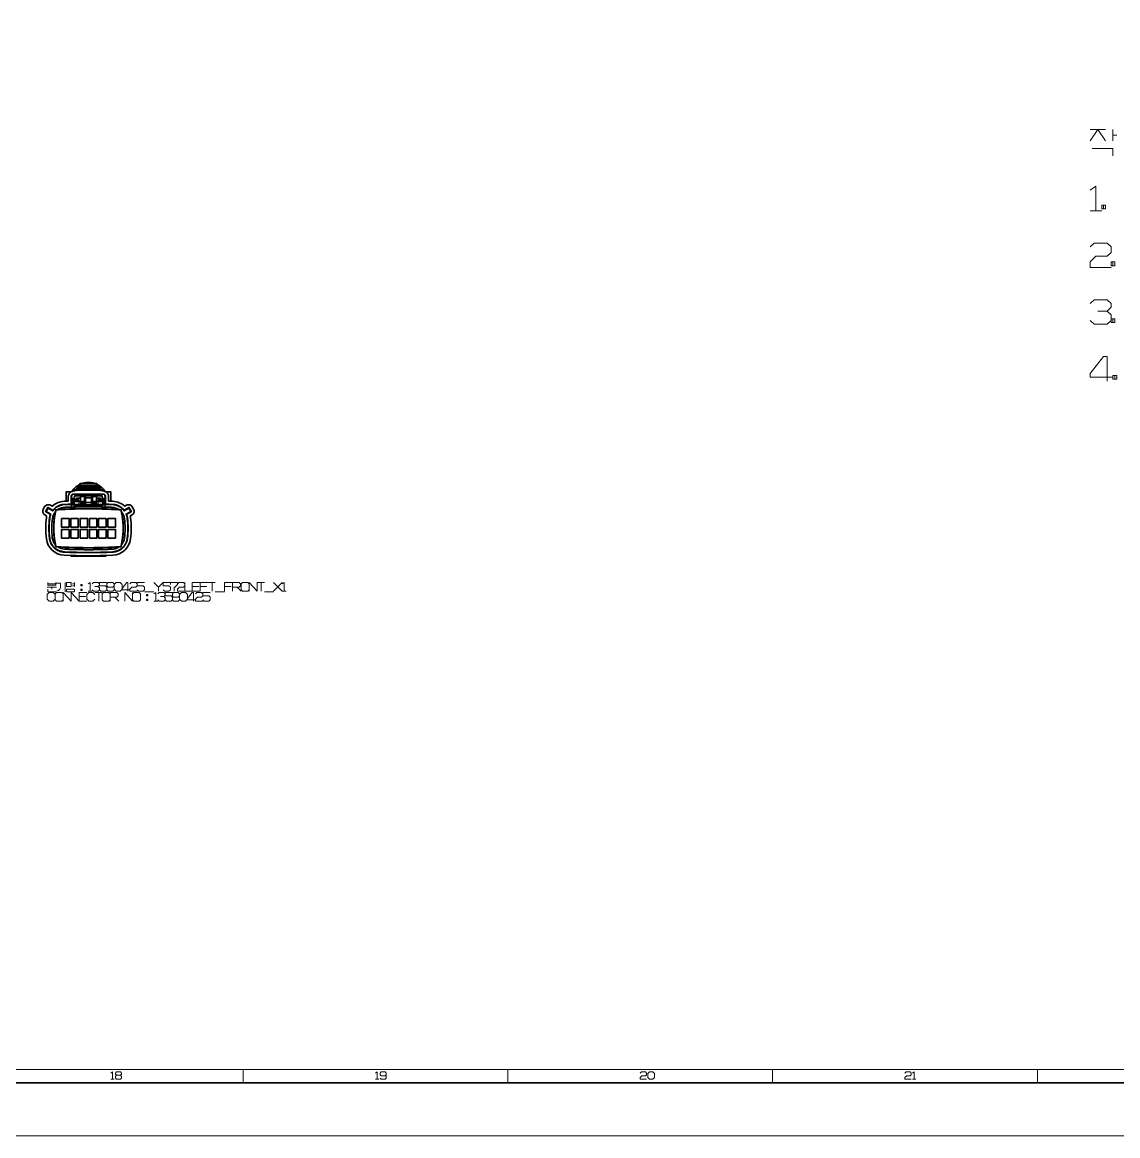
# Model space of a CAD drawing. Header units: millimetres. Extents: x 0 to 174, y 0 to 33.
# Drawn here: x 68.37 to 84.66, y 0 to 16.56 of the extents above; entities that cross this region are included whole.
import ezdxf

# ---------------------------------------------------------------- set-up
doc = ezdxf.new("R2010")
doc.units = ezdxf.units.MM
doc.layers.add('PDF2_형상', color=7, linetype='Continuous', true_color=0x405f80)

msp = doc.modelspace()

# ---------------------------------------------------------------- linework, layer by layer
at = {"layer": 'PDF2_형상', "color": 7, "lineweight": 13}
for points in [[(0, 0), (0, 33.11), (173.622, 33.11), (173.622, 0)], [(0.984, 0.984), (0.984, 32.126), (172.638, 32.126), (172.638, 0.984)], [(84.421, 13.836), (84.477, 13.836), (84.477, 13.78), (84.421, 13.78)], [(84.561, 12.992), (84.617, 12.992), (84.617, 12.936), (84.561, 12.936)], [(84.561, 12.148), (84.617, 12.148), (84.617, 12.092), (84.561, 12.092)], [(84.589, 11.305), (84.646, 11.305), (84.646, 11.249), (84.589, 11.249)], [(69.026, 8.224), (69.095, 8.224), (69.095, 8.165), (69.026, 8.165)], [(69.036, 8.126), (69.134, 8.126), (69.144, 8.116), (69.144, 8.096), (69.134, 8.087), (69.036, 8.087), (69.026, 8.096), (69.026, 8.116)], [(69.242, 8.195), (69.262, 8.195), (69.262, 8.175), (69.242, 8.175)], [(69.242, 8.126), (69.262, 8.126), (69.262, 8.106), (69.242, 8.106)], [(69.764, 8.224), (69.823, 8.224), (69.853, 8.195), (69.853, 8.126), (69.823, 8.096), (69.764, 8.096), (69.734, 8.126), (69.734, 8.195)], [(71.644, 8.224), (71.723, 8.224), (71.742, 8.205), (71.742, 8.116), (71.723, 8.096), (71.644, 8.096), (71.624, 8.116), (71.624, 8.205)], [(68.878, 8.077), (68.957, 8.077), (68.977, 8.057), (68.977, 7.968), (68.957, 7.949), (68.878, 7.949), (68.858, 7.968), (68.858, 8.057)], [(69.577, 8.077), (69.656, 8.077), (69.675, 8.057), (69.675, 7.968), (69.656, 7.949), (69.577, 7.949), (69.557, 7.968), (69.557, 8.057)], [(70.03, 8.077), (70.108, 8.077), (70.128, 8.057), (70.128, 7.968), (70.108, 7.949), (70.03, 7.949), (70.01, 7.968), (70.01, 8.057)], [(70.217, 8.047), (70.237, 8.047), (70.237, 8.027), (70.217, 8.027)], [(70.217, 7.978), (70.237, 7.978), (70.237, 7.959), (70.217, 7.959)], [(70.738, 8.077), (70.797, 8.077), (70.827, 8.047), (70.827, 7.978), (70.797, 7.949), (70.738, 7.949), (70.709, 7.978), (70.709, 8.047)], [(69.77, 0.949), (69.829, 0.949), (69.846, 0.932), (69.846, 0.915), (69.829, 0.898), (69.77, 0.898), (69.753, 0.915), (69.753, 0.932)], [(77.695, 0.949), (77.746, 0.949), (77.771, 0.924), (77.771, 0.865), (77.746, 0.839), (77.695, 0.839), (77.67, 0.865), (77.67, 0.924)]]:
    msp.add_lwpolyline(points, close=True, dxfattribs=at)
at = {"layer": 'PDF2_형상', "color": 7, "lineweight": 35}
for points in [[(0.787, 0.787), (0.787, 32.323), (172.835, 32.323), (172.835, 0.787)], [(69.475, 9.668), (69.475, 9.696), (69.479, 9.696), (69.482, 9.679), (69.478, 9.675)], [(69.837, 8.758), (69.839, 8.767), (69.841, 8.777), (69.843, 8.787), (69.845, 8.796), (69.847, 8.806), (69.849, 8.816), (69.851, 8.825), (69.852, 8.835), (69.854, 8.845), (69.855, 8.854), (69.857, 8.864), (69.858, 8.874), (69.859, 8.884), (69.861, 8.893), (69.862, 8.903), (69.863, 8.913), (69.864, 8.923), (69.864, 8.933), (69.865, 8.942), (69.866, 8.952), (69.867, 8.962), (69.867, 8.972), (69.868, 8.982), (69.868, 8.992), (69.868, 9.001), (69.868, 9.011), (69.869, 9.021), (69.869, 9.031), (69.869, 9.041), (69.869, 9.051), (69.868, 9.06), (69.868, 9.07), (69.868, 9.08), (69.867, 9.09), (69.867, 9.1), (69.866, 9.11), (69.865, 9.119), (69.865, 9.129), (69.864, 9.139), (69.863, 9.149), (69.862, 9.159), (69.861, 9.168), (69.86, 9.178), (69.858, 9.188), (69.857, 9.198), (69.856, 9.207), (69.854, 9.217), (69.853, 9.227), (69.851, 9.237), (69.849, 9.246), (69.847, 9.256), (69.845, 9.266), (69.843, 9.275), (69.841, 9.285), (69.839, 9.294), (69.837, 9.304), (69.837, 9.306), (69.827, 9.307), (69.817, 9.308), (69.807, 9.308), (69.797, 9.309), (69.787, 9.309), (69.777, 9.31), (69.768, 9.31), (69.758, 9.311), (69.748, 9.311), (69.738, 9.312), (69.728, 9.312), (69.719, 9.313), (69.709, 9.313), (69.699, 9.313), (69.689, 9.314), (69.679, 9.314), (69.669, 9.315), (69.66, 9.315), (69.65, 9.316), (69.64, 9.316), (69.63, 9.316), (69.62, 9.317), (69.61, 9.317), (69.601, 9.317), (69.591, 9.317), (69.581, 9.318), (69.571, 9.318), (69.561, 9.318), (69.551, 9.319), (69.542, 9.319), (69.532, 9.319), (69.522, 9.319), (69.512, 9.319), (69.502, 9.32), (69.492, 9.32), (69.483, 9.32), (69.473, 9.32), (69.463, 9.32), (69.453, 9.32), (69.443, 9.321), (69.433, 9.321), (69.423, 9.321), (69.414, 9.321), (69.404, 9.321), (69.394, 9.321), (69.384, 9.321), (69.374, 9.321), (69.364, 9.321), (69.355, 9.321), (69.345, 9.321), (69.335, 9.321), (69.325, 9.321), (69.315, 9.321), (69.305, 9.321), (69.295, 9.321), (69.286, 9.321), (69.276, 9.321), (69.266, 9.321), (69.256, 9.32), (69.246, 9.32), (69.236, 9.32), (69.227, 9.32), (69.217, 9.32), (69.207, 9.32), (69.197, 9.319), (69.187, 9.319), (69.177, 9.319), (69.168, 9.319), (69.158, 9.319), (69.148, 9.318), (69.138, 9.318), (69.128, 9.318), (69.118, 9.318), (69.108, 9.317), (69.099, 9.317), (69.089, 9.317), (69.079, 9.316), (69.069, 9.316), (69.059, 9.316), (69.049, 9.315), (69.04, 9.315), (69.03, 9.314), (69.02, 9.314), (69.01, 9.314), (69, 9.313), (68.99, 9.313), (68.981, 9.312), (68.971, 9.312), (68.961, 9.311), (68.951, 9.311), (68.941, 9.31), (68.932, 9.31), (68.922, 9.309), (68.912, 9.309), (68.902, 9.308), (68.892, 9.308), (68.882, 9.307), (68.872, 9.307), (68.87, 9.306), (68.868, 9.297), (68.866, 9.287), (68.864, 9.277), (68.862, 9.268), (68.86, 9.258), (68.858, 9.249), (68.856, 9.239), (68.854, 9.229), (68.853, 9.219), (68.851, 9.21), (68.85, 9.2), (68.849, 9.19), (68.847, 9.181), (68.846, 9.171), (68.845, 9.161), (68.844, 9.151), (68.843, 9.141), (68.842, 9.132), (68.841, 9.122), (68.841, 9.112), (68.84, 9.102), (68.839, 9.092), (68.839, 9.083), (68.839, 9.073), (68.838, 9.063), (68.838, 9.053), (68.838, 9.043), (68.838, 9.033), (68.838, 9.023), (68.838, 9.014), (68.838, 9.004), (68.839, 8.994), (68.839, 8.984), (68.839, 8.974), (68.84, 8.964), (68.841, 8.955), (68.841, 8.945), (68.842, 8.935), (68.843, 8.925), (68.844, 8.915), (68.845, 8.906), (68.846, 8.896), (68.847, 8.886), (68.848, 8.876), (68.85, 8.867), (68.851, 8.857), (68.852, 8.847), (68.854, 8.837), (68.856, 8.828), (68.858, 8.818), (68.859, 8.808), (68.861, 8.799), (68.863, 8.789), (68.865, 8.779), (68.867, 8.77), (68.87, 8.76), (68.87, 8.758), (68.88, 8.757), (68.89, 8.757), (68.9, 8.756), (68.909, 8.755), (68.919, 8.755), (68.929, 8.754), (68.939, 8.754), (68.949, 8.753), (68.959, 8.753), (68.968, 8.752), (68.978, 8.752), (68.988, 8.752), (68.998, 8.751), (69.008, 8.751), (69.018, 8.75), (69.027, 8.75), (69.037, 8.749), (69.047, 8.749), (69.057, 8.749), (69.067, 8.748), (69.077, 8.748), (69.086, 8.748), (69.096, 8.747), (69.106, 8.747), (69.116, 8.747), (69.126, 8.746), (69.136, 8.746), (69.145, 8.746), (69.155, 8.746), (69.165, 8.745), (69.175, 8.745), (69.185, 8.745), (69.195, 8.745), (69.205, 8.744), (69.214, 8.744), (69.224, 8.744), (69.234, 8.744), (69.244, 8.744), (69.254, 8.744), (69.264, 8.744), (69.273, 8.743), (69.283, 8.743), (69.293, 8.743), (69.303, 8.743), (69.313, 8.743), (69.323, 8.743), (69.332, 8.743), (69.342, 8.743), (69.352, 8.743), (69.362, 8.743), (69.372, 8.743), (69.382, 8.743), (69.392, 8.743), (69.401, 8.743), (69.411, 8.743), (69.421, 8.743), (69.431, 8.743), (69.441, 8.744), (69.451, 8.744), (69.46, 8.744), (69.47, 8.744), (69.48, 8.744), (69.49, 8.744), (69.5, 8.744), (69.51, 8.745), (69.519, 8.745), (69.529, 8.745), (69.539, 8.745), (69.549, 8.746), (69.559, 8.746), (69.569, 8.746), (69.578, 8.746), (69.588, 8.747), (69.598, 8.747), (69.608, 8.747), (69.618, 8.748), (69.628, 8.748), (69.637, 8.748), (69.647, 8.748), (69.657, 8.749), (69.667, 8.749), (69.677, 8.75), (69.687, 8.75), (69.697, 8.751), (69.706, 8.751), (69.716, 8.751), (69.726, 8.752), (69.736, 8.752), (69.746, 8.753), (69.756, 8.753), (69.765, 8.754), (69.775, 8.754), (69.785, 8.755), (69.795, 8.755), (69.805, 8.756), (69.814, 8.757), (69.824, 8.757), (69.834, 8.758)], [(68.954, 9.178), (69.064, 9.178), (69.064, 9.048), (68.954, 9.048)], [(69.202, 9.178), (69.202, 9.048), (69.092, 9.048), (69.092, 9.178)], [(69.229, 9.048), (69.34, 9.048), (69.34, 9.178), (69.229, 9.178)], [(69.367, 9.178), (69.477, 9.178), (69.477, 9.048), (69.367, 9.048)], [(69.615, 9.178), (69.615, 9.048), (69.505, 9.048), (69.505, 9.178)], [(69.643, 9.048), (69.753, 9.048), (69.753, 9.178), (69.643, 9.178)], [(69.064, 9.016), (69.064, 8.886), (68.954, 8.886), (68.954, 9.016)], [(69.202, 8.886), (69.092, 8.886), (69.092, 9.016), (69.202, 9.016)], [(69.229, 8.886), (69.229, 9.016), (69.34, 9.016), (69.34, 8.886)], [(69.367, 8.886), (69.367, 9.016), (69.477, 9.016), (69.477, 8.886)], [(69.615, 8.886), (69.615, 9.016), (69.505, 9.016), (69.505, 8.886)], [(69.753, 8.886), (69.753, 9.016), (69.643, 9.016), (69.643, 8.886)]]:
    msp.add_lwpolyline(points, close=True, dxfattribs=at)
at = {"layer": 'PDF2_형상', "color": 7, "lineweight": 13}
for points in [[(84.252, 14.961), (84.477, 14.961)], [(84.252, 14.792), (84.364, 14.961), (84.477, 14.792)], [(84.589, 14.961), (84.589, 14.792)], [(84.589, 14.876), (84.646, 14.876)], [(84.28, 14.679), (84.589, 14.679), (84.589, 14.567)], [(84.252, 14.061), (84.336, 14.117), (84.336, 13.751)], [(84.252, 13.751), (84.421, 13.751)], [(84.449, 13.836), (84.449, 13.78)], [(84.252, 13.217), (84.308, 13.273), (84.505, 13.273), (84.561, 13.217), (84.561, 13.133), (84.505, 13.077), (84.336, 13.077), (84.252, 12.992), (84.252, 12.908), (84.561, 12.908)], [(84.589, 12.992), (84.589, 12.936)], [(84.252, 12.373), (84.308, 12.43), (84.505, 12.43), (84.561, 12.373), (84.561, 12.317), (84.505, 12.261), (84.364, 12.261), (84.505, 12.261), (84.561, 12.205), (84.561, 12.12), (84.505, 12.064), (84.308, 12.064), (84.252, 12.12)], [(84.589, 12.148), (84.589, 12.092)], [(84.505, 11.22), (84.505, 11.586), (84.449, 11.586), (84.252, 11.333), (84.252, 11.277), (84.589, 11.277)], [(84.617, 11.305), (84.617, 11.249)], [(69.207, 9.647), (69.196, 9.649), (69.186, 9.649), (69.176, 9.648), (69.168, 9.645), (69.154, 9.636)], [(69.19, 9.603), (69.188, 9.601)], [(69.252, 9.669), (69.244, 9.664), (69.242, 9.663)], [(69.286, 9.696), (69.277, 9.7), (69.272, 9.701), (69.268, 9.7)], [(69.345, 9.709), (69.336, 9.705), (69.314, 9.696)], [(69.363, 9.711), (69.361, 9.709), (69.356, 9.71), (69.353, 9.709), (69.349, 9.71), (69.346, 9.709), (69.343, 9.711)], [(69.393, 9.696), (69.371, 9.705), (69.361, 9.709), (69.361, 9.709)], [(69.439, 9.7), (69.434, 9.701), (69.43, 9.7), (69.421, 9.696)], [(69.465, 9.663), (69.457, 9.668), (69.455, 9.669)], [(69.552, 9.636), (69.545, 9.641), (69.538, 9.645), (69.52, 9.649), (69.5, 9.647)], [(69.518, 9.601), (69.517, 9.603)], [(68.996, 9.383), (68.993, 9.386)], [(69.145, 9.386), (69.145, 9.432)], [(69.208, 9.43), (69.208, 9.387)], [(69.499, 9.387), (69.499, 9.43)], [(69.562, 9.432), (69.562, 9.386)], [(69.714, 9.386), (69.711, 9.383)], [(68.774, 9.183), (68.777, 9.179)], [(69.93, 9.179), (69.933, 9.183)], [(68.777, 8.885), (68.774, 8.881)], [(69.933, 8.881), (69.93, 8.885)], [(68.993, 8.678), (68.996, 8.681)], [(69.711, 8.681), (69.714, 8.678)], [(68.74, 8.155), (68.878, 8.155)], [(68.75, 8.224), (68.75, 8.185), (68.868, 8.185), (68.868, 8.224), (68.868, 8.205), (68.75, 8.205)], [(68.75, 8.126), (68.75, 8.087), (68.868, 8.087)], [(68.809, 8.155), (68.809, 8.126)], [(68.878, 8.214), (68.937, 8.214), (68.937, 8.175), (68.937, 8.146), (68.927, 8.126), (68.908, 8.106), (68.878, 8.096)], [(69.006, 8.224), (69.006, 8.087)], [(69.114, 8.205), (69.144, 8.205)], [(69.114, 8.175), (69.144, 8.175)], [(69.144, 8.224), (69.144, 8.165)], [(69.252, 8.195), (69.252, 8.175)], [(69.252, 8.126), (69.252, 8.106)], [(69.351, 8.205), (69.38, 8.224), (69.38, 8.096)], [(69.41, 8.205), (69.429, 8.224), (69.498, 8.224), (69.518, 8.205), (69.518, 8.185), (69.498, 8.165), (69.449, 8.165), (69.498, 8.165), (69.518, 8.146), (69.518, 8.116), (69.498, 8.096), (69.429, 8.096), (69.41, 8.116)], [(69.626, 8.224), (69.518, 8.224), (69.518, 8.175), (69.607, 8.175), (69.626, 8.155), (69.626, 8.116), (69.607, 8.096), (69.538, 8.096), (69.518, 8.116)], [(69.734, 8.175), (69.715, 8.155), (69.646, 8.155), (69.626, 8.175), (69.626, 8.205), (69.646, 8.224), (69.715, 8.224), (69.734, 8.205), (69.734, 8.116), (69.715, 8.096), (69.646, 8.096), (69.626, 8.116)], [(69.941, 8.096), (69.941, 8.224), (69.922, 8.224), (69.853, 8.136), (69.853, 8.116), (69.971, 8.116)], [(69.971, 8.205), (69.99, 8.224), (70.059, 8.224), (70.079, 8.205), (70.079, 8.175), (70.059, 8.155), (70, 8.155), (69.971, 8.126), (69.971, 8.096), (70.079, 8.096)], [(70.187, 8.224), (70.079, 8.224), (70.079, 8.175), (70.168, 8.175), (70.187, 8.155), (70.187, 8.116), (70.168, 8.096), (70.099, 8.096), (70.079, 8.116)], [(70.325, 8.224), (70.394, 8.155), (70.463, 8.224)], [(70.394, 8.155), (70.394, 8.096)], [(70.571, 8.224), (70.463, 8.224), (70.463, 8.175), (70.551, 8.175), (70.571, 8.155), (70.571, 8.116), (70.551, 8.096), (70.483, 8.096), (70.463, 8.116)], [(70.571, 8.195), (70.571, 8.224), (70.679, 8.224), (70.679, 8.195), (70.63, 8.146), (70.63, 8.096)], [(70.679, 8.205), (70.699, 8.224), (70.768, 8.224), (70.788, 8.205), (70.788, 8.175), (70.768, 8.155), (70.709, 8.155), (70.679, 8.126), (70.679, 8.096), (70.788, 8.096)], [(70.788, 8.224), (70.788, 8.096), (70.896, 8.096)], [(71.014, 8.224), (70.896, 8.224), (70.896, 8.096), (71.014, 8.096), (71.014, 8.224), (71.132, 8.224), (71.24, 8.224)], [(70.994, 8.165), (70.896, 8.165)], [(71.113, 8.165), (71.014, 8.165)], [(71.191, 8.224), (71.191, 8.096)], [(71.496, 8.224), (71.378, 8.224), (71.378, 8.096)], [(71.477, 8.165), (71.378, 8.165)], [(71.496, 8.096), (71.496, 8.224), (71.595, 8.224), (71.614, 8.205), (71.614, 8.175), (71.595, 8.155), (71.496, 8.155)], [(71.565, 8.155), (71.624, 8.096)], [(71.742, 8.096), (71.742, 8.224), (71.861, 8.096), (71.861, 8.224), (71.969, 8.224)], [(71.92, 8.224), (71.92, 8.096)], [(72.107, 8.224), (72.234, 8.096), (72.294, 8.096)], [(72.234, 8.224), (72.107, 8.096)], [(72.234, 8.205), (72.264, 8.224), (72.264, 8.096)], [(68.858, 8.047), (68.829, 8.077), (68.77, 8.077), (68.74, 8.047), (68.74, 7.978), (68.77, 7.949), (68.829, 7.949), (68.858, 7.978)], [(68.977, 7.949), (68.977, 8.077), (69.095, 7.949), (69.095, 8.077)], [(69.095, 7.949), (69.095, 8.077), (69.213, 7.949), (69.213, 8.077)], [(69.331, 8.077), (69.213, 8.077), (69.213, 7.949), (69.331, 7.949)], [(69.311, 8.018), (69.213, 8.018)], [(69.449, 8.047), (69.42, 8.077), (69.361, 8.077), (69.331, 8.047), (69.331, 7.978), (69.361, 7.949), (69.42, 7.949), (69.449, 7.978)], [(69.351, 8.096), (69.41, 8.096)], [(69.449, 8.077), (69.557, 8.077)], [(69.508, 8.077), (69.508, 7.949)], [(69.675, 7.949), (69.675, 8.077), (69.774, 8.077), (69.794, 8.057), (69.794, 8.027), (69.774, 8.008), (69.675, 8.008)], [(69.744, 8.008), (69.803, 7.949)], [(69.892, 7.949), (69.892, 8.077), (70.01, 7.949), (70.01, 8.077)], [(70.187, 8.087), (70.325, 8.087)], [(70.227, 8.047), (70.227, 8.027)], [(70.227, 7.978), (70.227, 7.959)], [(70.325, 8.057), (70.355, 8.077), (70.355, 7.949)], [(70.325, 7.949), (70.384, 7.949)], [(70.384, 8.057), (70.404, 8.077), (70.473, 8.077), (70.492, 8.057), (70.492, 8.037), (70.473, 8.018), (70.423, 8.018), (70.473, 8.018), (70.492, 7.998), (70.492, 7.968), (70.473, 7.949), (70.404, 7.949), (70.384, 7.968)], [(70.601, 8.077), (70.492, 8.077), (70.492, 8.027), (70.581, 8.027), (70.601, 8.008), (70.601, 7.968), (70.581, 7.949), (70.512, 7.949), (70.492, 7.968)], [(70.709, 8.027), (70.689, 8.008), (70.62, 8.008), (70.601, 8.027), (70.601, 8.057), (70.62, 8.077), (70.689, 8.077), (70.709, 8.057), (70.709, 7.968), (70.689, 7.949), (70.62, 7.949), (70.601, 7.968)], [(70.916, 7.949), (70.916, 8.077), (70.896, 8.077), (70.827, 7.988), (70.827, 7.968), (70.945, 7.968)], [(70.945, 8.057), (70.965, 8.077), (71.034, 8.077), (71.053, 8.057), (71.053, 8.027), (71.034, 8.008), (70.975, 8.008), (70.945, 7.978), (70.945, 7.949), (71.053, 7.949)], [(71.162, 8.077), (71.053, 8.077), (71.053, 8.027), (71.142, 8.027), (71.162, 8.008), (71.162, 7.968), (71.142, 7.949), (71.073, 7.949), (71.053, 7.968)], [(71.24, 8.087), (71.378, 8.087)], [(71.969, 8.087), (72.107, 8.087)], [(69.685, 0.932), (69.71, 0.949), (69.71, 0.839)], [(69.685, 0.839), (69.736, 0.839)], [(69.77, 0.898), (69.753, 0.882), (69.753, 0.856), (69.77, 0.839), (69.829, 0.839), (69.846, 0.856), (69.846, 0.882), (69.829, 0.898)], [(71.654, 0.984), (71.654, 0.787)], [(73.622, 0.932), (73.647, 0.949), (73.647, 0.839)], [(73.622, 0.839), (73.673, 0.839)], [(73.783, 0.907), (73.766, 0.89), (73.707, 0.89), (73.69, 0.907), (73.69, 0.932), (73.707, 0.949), (73.766, 0.949), (73.783, 0.932), (73.783, 0.856), (73.766, 0.839), (73.707, 0.839), (73.69, 0.856)], [(75.591, 0.984), (75.591, 0.787)], [(77.559, 0.932), (77.576, 0.949), (77.635, 0.949), (77.652, 0.932), (77.652, 0.907), (77.635, 0.89), (77.584, 0.89), (77.559, 0.865), (77.559, 0.839), (77.652, 0.839)], [(79.527, 0.984), (79.527, 0.787)], [(81.496, 0.932), (81.513, 0.949), (81.572, 0.949), (81.589, 0.932), (81.589, 0.907), (81.572, 0.89), (81.521, 0.89), (81.496, 0.865), (81.496, 0.839), (81.589, 0.839)], [(81.607, 0.932), (81.632, 0.949), (81.632, 0.839)], [(81.607, 0.839), (81.657, 0.839)], [(83.465, 0.984), (83.465, 0.787)]]:
    msp.add_lwpolyline(points, dxfattribs=at)
at = {"layer": 'PDF2_형상', "color": 7, "lineweight": 35}
for points in [[(69.108, 9.581), (69.108, 9.581), (69.108, 9.581), (69.114, 9.59), (69.12, 9.598), (69.121, 9.6), (69.127, 9.607), (69.134, 9.615), (69.14, 9.622), (69.147, 9.629), (69.154, 9.636), (69.158, 9.64), (69.166, 9.646), (69.173, 9.652), (69.181, 9.658), (69.189, 9.664), (69.198, 9.669), (69.206, 9.674), (69.215, 9.679)], [(69.118, 9.583), (69.136, 9.595), (69.156, 9.601), (69.176, 9.603), (69.176, 9.63), (69.18, 9.63), (69.18, 9.603), (69.188, 9.601), (69.201, 9.598)], [(69.527, 9.63), (69.353, 9.63), (69.18, 9.63)], [(69.18, 9.603), (69.19, 9.603), (69.353, 9.603), (69.517, 9.603), (69.527, 9.603)], [(69.207, 9.63), (69.207, 9.636), (69.353, 9.636), (69.5, 9.636), (69.5, 9.663), (69.353, 9.663), (69.207, 9.663), (69.207, 9.636)], [(69.226, 9.684), (69.217, 9.68), (69.215, 9.679)], [(69.455, 9.669), (69.455, 9.669), (69.353, 9.669), (69.252, 9.669), (69.242, 9.669), (69.232, 9.668), (69.231, 9.668), (69.231, 9.696), (69.227, 9.696), (69.225, 9.679), (69.228, 9.675), (69.231, 9.668)], [(69.475, 9.696), (69.353, 9.696), (69.231, 9.696)], [(69.353, 9.709), (69.353, 9.711), (69.343, 9.711), (69.334, 9.711), (69.324, 9.71), (69.314, 9.709), (69.304, 9.708), (69.295, 9.706), (69.285, 9.704), (69.275, 9.702), (69.268, 9.7), (69.259, 9.697), (69.254, 9.696)], [(69.452, 9.696), (69.443, 9.699), (69.439, 9.7), (69.429, 9.703), (69.42, 9.705), (69.41, 9.707), (69.4, 9.708), (69.39, 9.71), (69.381, 9.71), (69.371, 9.711), (69.363, 9.711), (69.353, 9.711)], [(69.475, 9.668), (69.466, 9.669), (69.456, 9.669), (69.455, 9.669)], [(69.492, 9.679), (69.483, 9.683), (69.481, 9.684)], [(69.492, 9.679), (69.497, 9.676), (69.505, 9.671), (69.513, 9.666), (69.522, 9.661), (69.53, 9.655), (69.537, 9.649), (69.545, 9.643), (69.552, 9.636), (69.554, 9.634), (69.561, 9.627), (69.568, 9.62), (69.575, 9.613), (69.581, 9.605), (69.587, 9.598), (69.587, 9.598), (69.593, 9.589), (69.598, 9.581), (69.598, 9.581)], [(69.5, 9.63), (69.5, 9.636)], [(69.589, 9.583), (69.576, 9.592), (69.562, 9.598), (69.546, 9.602), (69.531, 9.603), (69.531, 9.63), (69.527, 9.63), (69.527, 9.603), (69.518, 9.601), (69.506, 9.598)], [(69.023, 9.435), (69.023, 9.575), (69.096, 9.575)], [(69.097, 9.504), (69.097, 9.39), (69.097, 9.388), (69.103, 9.388)], [(69.609, 9.504), (69.608, 9.514), (69.604, 9.523), (69.598, 9.531), (69.59, 9.536), (69.581, 9.539), (69.574, 9.54), (69.133, 9.54), (69.123, 9.539), (69.114, 9.535), (69.107, 9.528), (69.101, 9.52), (69.098, 9.511), (69.098, 9.504)], [(69.103, 9.51), (69.108, 9.51), (69.108, 9.53)], [(69.103, 9.524), (69.103, 9.388), (69.103, 9.387), (69.103, 9.347)], [(69.31, 9.514), (69.148, 9.514), (69.148, 9.475), (69.103, 9.475)], [(69.103, 9.457), (69.205, 9.457), (69.207, 9.436), (69.234, 9.436), (69.234, 9.462), (69.236, 9.494), (69.236, 9.502), (69.237, 9.504), (69.237, 9.504), (69.237, 9.504), (69.291, 9.504), (69.292, 9.501), (69.293, 9.49), (69.294, 9.447), (69.31, 9.447)], [(69.234, 9.436), (69.236, 9.43), (69.208, 9.43), (69.187, 9.43), (69.151, 9.431), (69.145, 9.432), (69.145, 9.432), (69.126, 9.456), (69.103, 9.456)], [(69.208, 9.387), (69.198, 9.387), (69.188, 9.387), (69.178, 9.387), (69.168, 9.387), (69.158, 9.387), (69.149, 9.386), (69.145, 9.386), (69.126, 9.384), (69.126, 9.456)], [(69.176, 9.457), (69.176, 9.464), (69.177, 9.477), (69.235, 9.477)], [(69.177, 9.477), (69.177, 9.457)], [(69.236, 9.432), (69.236, 9.442), (69.235, 9.451), (69.234, 9.461), (69.234, 9.462)], [(69.238, 9.504), (69.238, 9.514)], [(69.31, 9.504), (69.291, 9.504)], [(69.31, 9.465), (69.294, 9.465)], [(69.342, 9.514), (69.31, 9.514), (69.31, 9.513), (69.342, 9.513)], [(69.397, 9.512), (69.31, 9.512), (69.31, 9.513)], [(69.397, 9.414), (69.397, 9.381), (69.31, 9.381), (69.31, 9.414), (69.31, 9.485), (69.31, 9.512)], [(69.31, 9.485), (69.397, 9.485), (69.397, 9.414), (69.31, 9.414)], [(69.342, 9.54), (69.342, 9.517), (69.342, 9.513), (69.365, 9.513), (69.365, 9.517)], [(69.365, 9.54), (69.365, 9.517), (69.342, 9.517)], [(69.397, 9.485), (69.397, 9.512), (69.397, 9.513), (69.397, 9.514), (69.365, 9.514)], [(69.397, 9.513), (69.365, 9.513)], [(69.603, 9.475), (69.559, 9.475), (69.559, 9.514), (69.397, 9.514)], [(69.471, 9.432), (69.471, 9.432), (69.471, 9.442), (69.472, 9.452), (69.472, 9.462), (69.471, 9.494), (69.47, 9.502), (69.47, 9.504), (69.415, 9.504), (69.415, 9.504), (69.415, 9.504), (69.415, 9.502), (69.414, 9.493), (69.413, 9.454), (69.412, 9.447), (69.397, 9.447)], [(69.416, 9.504), (69.397, 9.504)], [(69.413, 9.465), (69.397, 9.465)], [(69.469, 9.504), (69.469, 9.514)], [(69.603, 9.456), (69.58, 9.456), (69.562, 9.432), (69.557, 9.431), (69.543, 9.43), (69.499, 9.43), (69.471, 9.43), (69.472, 9.436), (69.5, 9.436), (69.502, 9.457), (69.603, 9.457)], [(69.472, 9.477), (69.53, 9.477), (69.531, 9.464), (69.531, 9.457)], [(69.472, 9.462), (69.472, 9.436)], [(69.58, 9.456), (69.581, 9.384), (69.562, 9.386), (69.552, 9.387), (69.542, 9.387), (69.532, 9.387), (69.523, 9.387), (69.513, 9.387), (69.503, 9.387), (69.499, 9.387)], [(69.53, 9.477), (69.53, 9.457)], [(69.598, 9.53), (69.598, 9.51), (69.603, 9.51)], [(69.603, 9.524), (69.603, 9.388), (69.603, 9.387), (69.603, 9.347)], [(69.609, 9.504), (69.609, 9.39), (69.609, 9.388), (69.603, 9.388)], [(69.684, 9.435), (69.684, 9.575), (69.611, 9.575)], [(68.724, 9.282), (68.715, 9.279), (68.75, 9.341)], [(68.793, 9.242), (68.787, 9.238), (68.715, 9.279)], [(68.753, 9.331), (68.75, 9.341), (68.822, 9.299)], [(69.837, 9.306), (69.837, 9.308), (69.828, 9.308), (69.818, 9.309), (69.808, 9.309), (69.798, 9.31), (69.788, 9.31), (69.778, 9.311), (69.769, 9.311), (69.759, 9.312), (69.749, 9.312), (69.739, 9.313), (69.729, 9.313), (69.72, 9.314), (69.71, 9.314), (69.708, 9.314), (69.708, 9.315), (69.698, 9.315), (69.688, 9.315), (69.678, 9.316), (69.668, 9.316), (69.658, 9.317), (69.649, 9.317), (69.639, 9.317), (69.629, 9.318), (69.619, 9.318), (69.609, 9.318), (69.599, 9.319), (69.59, 9.319), (69.58, 9.319), (69.57, 9.32), (69.56, 9.32), (69.55, 9.32), (69.54, 9.32), (69.531, 9.321), (69.521, 9.321), (69.511, 9.321), (69.501, 9.321), (69.491, 9.321), (69.481, 9.321), (69.472, 9.322), (69.462, 9.322), (69.452, 9.322), (69.442, 9.322), (69.432, 9.322), (69.422, 9.322), (69.413, 9.322), (69.403, 9.322), (69.393, 9.322), (69.383, 9.322), (69.373, 9.322), (69.363, 9.322), (69.353, 9.322), (69.344, 9.322), (69.334, 9.322), (69.324, 9.322), (69.314, 9.322), (69.304, 9.322), (69.294, 9.322), (69.285, 9.322), (69.275, 9.322), (69.265, 9.322), (69.255, 9.322), (69.245, 9.322), (69.235, 9.322), (69.226, 9.322), (69.216, 9.321), (69.206, 9.321), (69.196, 9.321), (69.186, 9.321), (69.176, 9.321), (69.166, 9.32), (69.157, 9.32), (69.147, 9.32), (69.137, 9.32), (69.127, 9.319), (69.117, 9.319), (69.107, 9.319), (69.098, 9.318), (69.088, 9.318), (69.078, 9.318), (69.068, 9.317), (69.058, 9.317), (69.048, 9.317), (69.039, 9.316), (69.029, 9.316), (69.019, 9.315), (69.009, 9.315), (68.999, 9.315), (68.999, 9.315), (68.999, 9.314), (68.989, 9.314), (68.979, 9.313), (68.969, 9.313), (68.96, 9.312), (68.95, 9.312), (68.94, 9.312), (68.93, 9.311), (68.92, 9.31), (68.911, 9.31), (68.901, 9.309), (68.891, 9.309), (68.881, 9.308), (68.871, 9.308), (68.869, 9.308), (68.87, 9.306)], [(69.727, 9.313), (69.717, 9.315), (69.708, 9.315), (69.698, 9.316), (69.688, 9.316), (69.678, 9.317), (69.668, 9.317), (69.658, 9.317), (69.649, 9.318), (69.639, 9.318), (69.629, 9.319), (69.619, 9.319), (69.609, 9.319), (69.599, 9.32), (69.59, 9.32), (69.58, 9.32), (69.57, 9.32), (69.56, 9.321), (69.55, 9.321), (69.54, 9.321), (69.531, 9.321), (69.521, 9.322), (69.511, 9.322), (69.501, 9.322), (69.491, 9.322), (69.481, 9.322), (69.472, 9.322), (69.462, 9.323), (69.452, 9.323), (69.442, 9.323), (69.432, 9.323), (69.422, 9.323), (69.413, 9.323), (69.403, 9.323), (69.393, 9.323), (69.383, 9.323), (69.373, 9.323), (69.363, 9.323), (69.353, 9.323), (69.344, 9.323), (69.334, 9.323), (69.324, 9.323), (69.314, 9.323), (69.304, 9.323), (69.294, 9.323), (69.284, 9.323), (69.275, 9.323), (69.265, 9.323), (69.255, 9.323), (69.245, 9.323), (69.235, 9.322), (69.225, 9.322), (69.216, 9.322), (69.206, 9.322), (69.196, 9.322), (69.186, 9.322), (69.176, 9.321), (69.166, 9.321), (69.157, 9.321), (69.147, 9.321), (69.137, 9.32), (69.127, 9.32), (69.117, 9.32), (69.107, 9.32), (69.098, 9.319), (69.088, 9.319), (69.078, 9.319), (69.068, 9.318), (69.058, 9.318), (69.048, 9.317), (69.038, 9.317), (69.029, 9.317), (69.019, 9.316), (69.009, 9.316), (68.999, 9.315), (68.999, 9.315), (68.989, 9.315), (68.98, 9.313)], [(69.103, 9.384), (69.205, 9.384), (69.207, 9.386), (69.234, 9.386), (69.237, 9.384), (69.292, 9.384), (69.294, 9.386), (69.31, 9.386)], [(69.126, 9.384), (69.103, 9.384)], [(69.106, 9.347), (69.103, 9.347)], [(69.179, 9.384), (69.179, 9.366), (69.145, 9.366), (69.123, 9.384)], [(69.145, 9.366), (69.145, 9.348)], [(69.179, 9.366), (69.179, 9.349)], [(69.527, 9.384), (69.527, 9.363), (69.18, 9.363), (69.18, 9.384)], [(69.18, 9.349), (69.18, 9.363)], [(69.236, 9.43), (69.236, 9.387), (69.208, 9.387)], [(69.31, 9.432), (69.236, 9.432), (69.236, 9.407), (69.31, 9.407)], [(69.31, 9.387), (69.236, 9.387), (69.236, 9.407)], [(69.236, 9.387), (69.236, 9.387)], [(69.31, 9.386), (69.294, 9.386)], [(69.397, 9.407), (69.471, 9.407), (69.471, 9.432), (69.397, 9.432)], [(69.471, 9.407), (69.471, 9.387), (69.397, 9.387)], [(69.413, 9.386), (69.397, 9.386)], [(69.603, 9.384), (69.502, 9.384), (69.5, 9.386), (69.472, 9.386), (69.47, 9.384), (69.415, 9.384), (69.412, 9.386), (69.397, 9.386)], [(69.471, 9.43), (69.471, 9.387), (69.499, 9.387)], [(69.471, 9.387), (69.471, 9.387)], [(69.528, 9.384), (69.527, 9.366), (69.561, 9.366), (69.584, 9.384)], [(69.527, 9.366), (69.527, 9.349)], [(69.527, 9.363), (69.527, 9.349)], [(69.561, 9.348), (69.561, 9.366)], [(69.581, 9.384), (69.603, 9.384)], [(69.603, 9.347), (69.601, 9.347)], [(69.982, 9.282), (69.992, 9.279), (69.919, 9.238)], [(69.954, 9.331), (69.956, 9.341), (69.992, 9.279)], [(68.848, 9.191), (68.845, 9.182), (68.844, 9.172), (68.844, 9.171), (68.843, 9.161), (68.842, 9.152), (68.841, 9.142), (68.84, 9.132), (68.839, 9.122), (68.838, 9.112), (68.838, 9.103), (68.837, 9.093), (68.837, 9.083), (68.836, 9.073), (68.836, 9.063), (68.836, 9.053), (68.836, 9.044), (68.836, 9.034), (68.836, 9.024), (68.836, 9.014), (68.836, 9.004), (68.836, 8.994), (68.837, 8.985), (68.837, 8.975), (68.838, 8.965), (68.838, 8.955), (68.839, 8.945), (68.84, 8.935), (68.84, 8.926), (68.841, 8.916), (68.842, 8.906), (68.843, 8.896), (68.844, 8.893), (68.845, 8.883), (68.847, 8.874), (68.848, 8.873)], [(69.859, 8.873), (69.861, 8.883), (69.863, 8.892), (69.863, 8.893), (69.864, 8.903), (69.865, 8.913), (69.866, 8.922), (69.867, 8.932), (69.867, 8.942), (69.868, 8.952), (69.869, 8.962), (69.869, 8.971), (69.87, 8.981), (69.87, 8.991), (69.871, 9.001), (69.871, 9.011), (69.871, 9.021), (69.871, 9.03), (69.871, 9.04), (69.871, 9.05), (69.871, 9.06), (69.87, 9.07), (69.87, 9.08), (69.87, 9.089), (69.869, 9.099), (69.868, 9.109), (69.868, 9.119), (69.867, 9.129), (69.866, 9.138), (69.865, 9.148), (69.864, 9.158), (69.863, 9.168), (69.863, 9.171), (69.861, 9.181), (69.859, 9.191), (69.859, 9.191)], [(68.87, 8.758), (68.869, 8.757), (68.879, 8.756), (68.889, 8.755), (68.899, 8.755), (68.908, 8.754), (68.918, 8.754), (68.928, 8.753), (68.938, 8.753), (68.948, 8.752), (68.958, 8.752), (68.968, 8.751), (68.977, 8.751), (68.987, 8.75), (68.997, 8.75), (68.999, 8.75), (69.009, 8.749), (69.019, 8.749), (69.028, 8.748), (69.038, 8.748), (69.048, 8.748), (69.058, 8.747), (69.068, 8.747), (69.078, 8.746), (69.087, 8.746), (69.097, 8.746), (69.107, 8.745), (69.117, 8.745), (69.127, 8.745), (69.137, 8.745), (69.147, 8.744), (69.156, 8.744), (69.166, 8.744), (69.176, 8.744), (69.186, 8.743), (69.196, 8.743), (69.206, 8.743), (69.215, 8.743), (69.225, 8.743), (69.235, 8.743), (69.245, 8.742), (69.255, 8.742), (69.265, 8.742), (69.274, 8.742), (69.284, 8.742), (69.294, 8.742), (69.304, 8.742), (69.314, 8.742), (69.324, 8.742), (69.333, 8.742), (69.343, 8.742), (69.353, 8.742), (69.363, 8.742), (69.373, 8.742), (69.383, 8.742), (69.393, 8.742), (69.402, 8.742), (69.412, 8.742), (69.422, 8.742), (69.432, 8.742), (69.442, 8.742), (69.452, 8.742), (69.462, 8.742), (69.471, 8.743), (69.481, 8.743), (69.491, 8.743), (69.501, 8.743), (69.511, 8.743), (69.521, 8.743), (69.53, 8.744), (69.54, 8.744), (69.55, 8.744), (69.56, 8.744), (69.57, 8.745), (69.58, 8.745), (69.589, 8.745), (69.599, 8.745), (69.609, 8.746), (69.619, 8.746), (69.629, 8.746), (69.639, 8.747), (69.648, 8.747), (69.658, 8.748), (69.668, 8.748), (69.678, 8.748), (69.688, 8.749), (69.698, 8.749), (69.707, 8.75), (69.708, 8.75), (69.708, 8.75), (69.718, 8.75), (69.727, 8.751), (69.737, 8.751), (69.747, 8.752), (69.757, 8.752), (69.767, 8.753), (69.777, 8.753), (69.786, 8.754), (69.796, 8.754), (69.806, 8.755), (69.816, 8.755), (69.826, 8.756), (69.835, 8.757), (69.837, 8.757), (69.837, 8.758)], [(68.98, 8.751), (68.99, 8.749), (68.999, 8.749), (69.009, 8.748), (69.019, 8.748), (69.028, 8.748), (69.038, 8.747), (69.048, 8.747), (69.058, 8.746), (69.068, 8.746), (69.078, 8.746), (69.087, 8.745), (69.097, 8.745), (69.107, 8.745), (69.117, 8.744), (69.127, 8.744), (69.137, 8.744), (69.147, 8.743), (69.156, 8.743), (69.166, 8.743), (69.176, 8.743), (69.186, 8.743), (69.196, 8.742), (69.206, 8.742), (69.215, 8.742), (69.225, 8.742), (69.235, 8.742), (69.245, 8.742), (69.255, 8.741), (69.265, 8.741), (69.275, 8.741), (69.284, 8.741), (69.294, 8.741), (69.304, 8.741), (69.314, 8.741), (69.324, 8.741), (69.334, 8.741), (69.343, 8.741), (69.353, 8.741), (69.363, 8.741), (69.373, 8.741), (69.383, 8.741), (69.393, 8.741), (69.402, 8.741), (69.412, 8.741), (69.422, 8.741), (69.432, 8.741), (69.442, 8.741), (69.452, 8.741), (69.462, 8.742), (69.471, 8.742), (69.481, 8.742), (69.491, 8.742), (69.501, 8.742), (69.511, 8.742), (69.521, 8.743), (69.53, 8.743), (69.54, 8.743), (69.55, 8.743), (69.56, 8.743), (69.57, 8.744), (69.58, 8.744), (69.589, 8.744), (69.599, 8.745), (69.609, 8.745), (69.619, 8.745), (69.629, 8.746), (69.639, 8.746), (69.648, 8.746), (69.658, 8.747), (69.668, 8.747), (69.678, 8.747), (69.688, 8.748), (69.698, 8.748), (69.707, 8.749), (69.708, 8.749), (69.718, 8.749), (69.727, 8.751)], [(68.999, 8.75), (68.999, 8.75)], [(69.097, 8.627), (69.097, 8.617), (69.609, 8.617), (69.609, 8.627)]]:
    msp.add_lwpolyline(points, dxfattribs=at)
for points in [[(68.727, 9.189, 0.060256), (68.727, 8.875, 0.366561), (68.991, 8.631, 0.022224), (69.716, 8.631, 0.366591), (69.98, 8.875, 0.0603), (69.98, 9.189), (69.978, 9.198), (69.977, 9.208), (69.975, 9.215), (70.002, 9.231), (70.01, 9.236), (70.017, 9.243), (70.023, 9.251), (70.028, 9.259), (70.031, 9.268), (70.033, 9.278), (70.033, 9.288), (70.032, 9.298), (70.029, 9.307), (70.025, 9.316), (70.025, 9.317), (70.005, 9.351), (70, 9.359), (69.993, 9.366), (69.985, 9.372), (69.977, 9.376), (69.967, 9.38), (69.958, 9.382), (69.948, 9.382), (69.938, 9.381), (69.929, 9.378), (69.92, 9.374), (69.919, 9.374), (69.893, 9.359, 0.177852), (69.716, 9.433), (69.706, 9.434), (69.696, 9.434), (69.686, 9.435), (69.677, 9.435), (69.667, 9.435), (69.657, 9.436), (69.652, 9.436), (69.652, 9.506), (69.652, 9.516), (69.65, 9.525), (69.647, 9.535), (69.643, 9.544), (69.638, 9.552), (69.632, 9.559), (69.624, 9.566), (69.616, 9.572), (69.608, 9.577), (69.599, 9.581), (69.589, 9.583), (69.588, 9.583), (69.503, 9.599), (69.204, 9.599), (69.119, 9.583), (69.109, 9.581), (69.1, 9.577), (69.091, 9.573), (69.083, 9.567), (69.076, 9.56), (69.07, 9.553), (69.064, 9.545), (69.06, 9.536), (69.057, 9.527), (69.055, 9.517), (69.054, 9.507), (69.054, 9.506), (69.054, 9.436), (69.044, 9.436), (69.034, 9.435), (69.025, 9.435), (69.015, 9.434), (69.005, 9.434), (68.995, 9.434), (68.991, 9.433, 0.178398), (68.813, 9.359), (68.788, 9.374), (68.779, 9.378), (68.769, 9.381), (68.76, 9.382), (68.75, 9.382), (68.74, 9.38), (68.731, 9.377), (68.722, 9.372), (68.714, 9.366), (68.707, 9.359), (68.702, 9.351), (68.702, 9.351), (68.682, 9.317), (68.678, 9.308), (68.675, 9.298), (68.674, 9.289), (68.674, 9.279), (68.676, 9.269), (68.679, 9.26), (68.683, 9.251), (68.689, 9.243), (68.696, 9.237), (68.704, 9.231), (68.705, 9.231), (68.731, 9.215), (68.729, 9.206), (68.728, 9.196)], [(68.855, 8.733), (68.855, 8.734), (68.863, 8.728), (68.871, 8.722), (68.879, 8.717), (68.887, 8.712), (68.896, 8.707), (68.905, 8.702), (68.914, 8.698), (68.923, 8.695), (68.932, 8.691), (68.941, 8.688), (68.951, 8.686), (68.961, 8.684), (68.97, 8.682), (68.98, 8.681), (68.98, 8.681), (68.98, 8.68, -0.149569)], [(69.727, 8.68), (69.727, 8.681), (69.736, 8.682), (69.746, 8.684), (69.756, 8.686), (69.765, 8.688), (69.775, 8.691), (69.784, 8.695), (69.793, 8.698), (69.802, 8.702), (69.811, 8.707), (69.819, 8.712), (69.828, 8.717), (69.836, 8.722), (69.844, 8.728), (69.851, 8.734), (69.851, 8.734), (69.851, 8.733, -0.150201)]]:
    msp.add_lwpolyline(points, format="xyb", close=True, dxfattribs=at)
for points in [[(69.097, 9.39, 0.003654), (68.993, 9.386), (68.983, 9.386), (68.973, 9.384), (68.964, 9.383), (68.954, 9.381), (68.944, 9.379), (68.935, 9.376), (68.926, 9.373), (68.916, 9.369), (68.907, 9.366), (68.898, 9.361), (68.89, 9.357), (68.881, 9.352), (68.873, 9.346), (68.865, 9.341), (68.857, 9.335), (68.85, 9.328), (68.843, 9.321), (68.836, 9.314), (68.829, 9.307), (68.823, 9.3), (68.822, 9.299), (68.822, 9.291), (68.753, 9.331), (68.724, 9.282), (68.793, 9.242), (68.79, 9.233), (68.787, 9.223), (68.784, 9.214), (68.781, 9.205), (68.779, 9.195), (68.777, 9.185), (68.777, 9.179, 0.058813), (68.777, 8.885), (68.778, 8.875), (68.78, 8.866), (68.782, 8.856), (68.785, 8.846), (68.788, 8.837), (68.791, 8.828), (68.795, 8.819), (68.799, 8.81), (68.803, 8.801), (68.808, 8.792), (68.814, 8.784), (68.819, 8.776), (68.825, 8.768), (68.832, 8.761), (68.838, 8.753), (68.845, 8.746), (68.852, 8.74), (68.86, 8.733), (68.867, 8.727), (68.875, 8.722), (68.884, 8.716), (68.892, 8.711), (68.901, 8.706), (68.91, 8.702), (68.919, 8.698), (68.928, 8.695), (68.937, 8.692), (68.947, 8.689), (68.956, 8.686), (68.966, 8.684), (68.976, 8.683), (68.985, 8.682), (68.995, 8.681), (68.996, 8.681, 0.022155), (69.711, 8.681), (69.721, 8.682), (69.73, 8.683), (69.74, 8.684), (69.75, 8.686), (69.759, 8.689), (69.769, 8.691), (69.778, 8.694), (69.787, 8.698), (69.796, 8.702), (69.805, 8.706), (69.814, 8.711), (69.822, 8.716), (69.831, 8.721), (69.839, 8.727), (69.846, 8.733), (69.854, 8.739), (69.861, 8.746), (69.868, 8.753), (69.875, 8.76), (69.881, 8.768), (69.887, 8.776), (69.892, 8.784), (69.898, 8.792), (69.903, 8.8), (69.907, 8.809), (69.912, 8.818), (69.915, 8.827), (69.919, 8.836), (69.922, 8.846), (69.924, 8.855), (69.927, 8.865), (69.928, 8.874), (69.93, 8.884), (69.93, 8.885, 0.058767), (69.93, 9.179), (69.929, 9.189), (69.927, 9.199), (69.925, 9.208), (69.922, 9.218), (69.919, 9.227), (69.916, 9.236), (69.913, 9.242), (69.982, 9.282), (69.954, 9.331), (69.885, 9.291), (69.884, 9.299), (69.956, 9.341)], [(68.863, 9.278, 0.148402), (68.817, 9.176, 0.058624), (68.816, 8.891, 0.153502), (68.863, 8.786)], [(69.103, 9.387, 0.003891), (68.996, 9.383, 0.223112), (68.822, 9.291)], [(68.869, 9.308, 0.038925), (68.841, 9.127), (68.84, 9.116), (68.84, 9.106), (68.839, 9.096), (68.839, 9.087), (68.837, 9.071), (68.837, 9.062), (68.837, 9.052), (68.837, 9.042), (68.837, 9.032), (68.837, 9.022), (68.837, 9.012), (68.837, 9.002), (68.837, 8.993), (68.837, 8.993), (68.839, 8.977), (68.839, 8.967), (68.84, 8.957), (68.84, 8.948), (68.841, 8.937, 0.038686), (68.869, 8.757)], [(69.809, 9.309, 0.140184), (69.71, 9.343), (69.7, 9.343), (69.69, 9.344), (69.681, 9.344), (69.671, 9.345), (69.661, 9.345), (69.651, 9.345), (69.641, 9.346), (69.631, 9.346), (69.622, 9.346), (69.612, 9.347), (69.602, 9.347), (69.592, 9.347), (69.582, 9.348), (69.572, 9.348), (69.562, 9.348), (69.553, 9.348), (69.543, 9.349), (69.533, 9.349), (69.523, 9.349), (69.513, 9.349), (69.503, 9.349), (69.494, 9.35), (69.484, 9.35), (69.474, 9.35), (69.464, 9.35), (69.454, 9.35), (69.444, 9.35), (69.435, 9.35), (69.425, 9.351), (69.415, 9.351), (69.405, 9.351), (69.395, 9.351), (69.385, 9.351), (69.376, 9.351), (69.366, 9.351), (69.356, 9.351), (69.346, 9.351), (69.336, 9.351), (69.326, 9.351), (69.317, 9.351), (69.307, 9.351), (69.297, 9.351), (69.287, 9.351), (69.277, 9.351), (69.267, 9.35), (69.258, 9.35), (69.248, 9.35), (69.238, 9.35), (69.228, 9.35), (69.218, 9.35), (69.208, 9.35), (69.198, 9.349), (69.189, 9.349), (69.179, 9.349), (69.169, 9.349), (69.159, 9.348), (69.149, 9.348), (69.139, 9.348), (69.129, 9.348), (69.12, 9.348), (69.11, 9.347), (69.1, 9.347), (69.09, 9.347), (69.08, 9.346), (69.07, 9.346), (69.061, 9.346), (69.051, 9.345), (69.041, 9.345), (69.031, 9.344), (69.021, 9.344), (69.012, 9.344), (69.002, 9.343), (68.999, 9.343), (68.989, 9.342), (68.979, 9.341), (68.97, 9.34), (68.96, 9.337), (68.951, 9.335), (68.941, 9.332), (68.932, 9.328), (68.923, 9.324), (68.914, 9.32), (68.906, 9.315), (68.898, 9.309), (68.898, 9.309)], [(69.885, 9.291, 0.2238), (69.711, 9.383, 0.003929), (69.603, 9.387)], [(69.884, 9.299), (69.878, 9.307), (69.872, 9.314), (69.865, 9.321), (69.858, 9.328), (69.85, 9.334), (69.842, 9.34), (69.834, 9.346), (69.826, 9.351), (69.818, 9.356), (69.809, 9.361), (69.8, 9.365), (69.791, 9.369), (69.782, 9.373), (69.773, 9.376), (69.763, 9.379), (69.754, 9.381), (69.744, 9.383), (69.734, 9.384), (69.724, 9.386), (69.715, 9.386), (69.714, 9.386, 0.001748), (69.609, 9.39)], [(69.837, 8.757, 0.038904), (69.866, 8.937), (69.866, 8.948), (69.867, 8.958), (69.868, 8.968), (69.868, 8.977), (69.869, 8.993), (69.87, 9.002), (69.87, 9.012), (69.87, 9.022), (69.87, 9.032), (69.87, 9.042), (69.87, 9.052), (69.87, 9.062), (69.869, 9.071), (69.868, 9.087), (69.867, 9.097), (69.867, 9.107), (69.866, 9.116), (69.866, 9.127, 0.038771), (69.837, 9.308)], [(69.844, 8.786, 0.149394), (69.89, 8.888, 0.058623), (69.89, 9.173, 0.15361), (69.844, 9.278)], [(68.787, 9.238), (68.784, 9.228), (68.781, 9.219), (68.779, 9.209), (68.777, 9.2), (68.775, 9.19), (68.774, 9.183, 0.059857), (68.774, 8.881), (68.775, 8.871), (68.777, 8.862), (68.779, 8.852), (68.782, 8.842), (68.785, 8.833), (68.788, 8.824), (68.792, 8.815), (68.796, 8.806), (68.801, 8.797), (68.806, 8.789), (68.811, 8.78), (68.817, 8.772), (68.823, 8.765), (68.829, 8.757), (68.836, 8.75), (68.843, 8.743), (68.85, 8.736), (68.857, 8.73), (68.865, 8.724), (68.873, 8.718), (68.881, 8.712), (68.89, 8.708), (68.898, 8.703), (68.907, 8.699), (68.916, 8.695), (68.925, 8.691), (68.935, 8.688), (68.944, 8.685), (68.954, 8.683), (68.963, 8.681), (68.973, 8.68), (68.983, 8.679), (68.993, 8.678), (68.993, 8.678), (69.003, 8.678), (69.012, 8.677), (69.022, 8.677), (69.032, 8.676), (69.042, 8.676), (69.052, 8.676), (69.062, 8.675), (69.072, 8.675), (69.081, 8.674), (69.091, 8.674), (69.101, 8.674), (69.111, 8.673), (69.121, 8.673), (69.131, 8.673), (69.14, 8.673), (69.15, 8.672), (69.16, 8.672), (69.17, 8.672), (69.18, 8.672), (69.19, 8.672), (69.199, 8.671), (69.209, 8.671), (69.219, 8.671), (69.229, 8.671), (69.239, 8.671), (69.249, 8.671), (69.258, 8.67), (69.268, 8.67), (69.278, 8.67), (69.288, 8.67), (69.298, 8.67), (69.308, 8.67), (69.317, 8.67), (69.327, 8.67), (69.337, 8.67), (69.347, 8.67), (69.357, 8.67), (69.367, 8.67), (69.377, 8.67), (69.386, 8.67), (69.396, 8.67), (69.406, 8.67), (69.416, 8.67), (69.426, 8.67), (69.436, 8.67), (69.446, 8.67), (69.455, 8.67), (69.465, 8.671), (69.475, 8.671), (69.485, 8.671), (69.495, 8.671), (69.505, 8.671), (69.514, 8.671), (69.524, 8.672), (69.534, 8.672), (69.544, 8.672), (69.554, 8.672), (69.564, 8.673), (69.573, 8.673), (69.583, 8.673), (69.593, 8.673), (69.603, 8.674), (69.613, 8.674), (69.623, 8.674), (69.633, 8.675), (69.642, 8.675), (69.652, 8.675), (69.662, 8.676), (69.672, 8.676), (69.682, 8.677), (69.692, 8.677), (69.701, 8.677), (69.711, 8.678), (69.714, 8.678), (69.724, 8.679), (69.733, 8.68), (69.743, 8.681), (69.753, 8.683), (69.762, 8.685), (69.772, 8.688), (69.781, 8.691), (69.79, 8.695), (69.799, 8.699), (69.808, 8.703), (69.817, 8.708), (69.825, 8.712), (69.834, 8.718), (69.842, 8.724), (69.849, 8.73), (69.857, 8.736), (69.864, 8.743), (69.871, 8.75), (69.878, 8.757), (69.884, 8.764), (69.89, 8.772), (69.896, 8.78), (69.901, 8.789), (69.906, 8.797), (69.91, 8.806), (69.915, 8.815), (69.918, 8.824), (69.922, 8.833), (69.925, 8.842), (69.927, 8.852), (69.93, 8.862), (69.931, 8.871), (69.933, 8.881), (69.933, 8.881, 0.059861), (69.933, 9.183), (69.932, 9.193), (69.93, 9.203), (69.927, 9.212), (69.925, 9.222), (69.922, 9.231), (69.919, 9.238), (69.913, 9.242)], [(68.898, 8.755, 0.139672), (68.997, 8.721), (69.006, 8.721), (69.016, 8.72), (69.026, 8.72), (69.036, 8.72), (69.046, 8.719), (69.056, 8.719), (69.065, 8.718), (69.075, 8.718), (69.085, 8.718), (69.095, 8.717), (69.105, 8.717), (69.115, 8.717), (69.124, 8.717), (69.134, 8.716), (69.144, 8.716), (69.154, 8.716), (69.164, 8.716), (69.174, 8.715), (69.183, 8.715), (69.193, 8.715), (69.203, 8.715), (69.213, 8.714), (69.223, 8.714), (69.233, 8.714), (69.242, 8.714), (69.252, 8.714), (69.262, 8.714), (69.272, 8.714), (69.282, 8.714), (69.292, 8.713), (69.302, 8.713), (69.311, 8.713), (69.321, 8.713), (69.331, 8.713), (69.341, 8.713), (69.351, 8.713), (69.361, 8.713), (69.37, 8.713), (69.38, 8.713), (69.39, 8.713), (69.4, 8.713), (69.41, 8.713), (69.42, 8.713), (69.43, 8.714), (69.439, 8.714), (69.449, 8.714), (69.459, 8.714), (69.469, 8.714), (69.479, 8.714), (69.489, 8.714), (69.498, 8.715), (69.508, 8.715), (69.518, 8.715), (69.528, 8.715), (69.538, 8.715), (69.548, 8.716), (69.558, 8.716), (69.567, 8.716), (69.577, 8.716), (69.587, 8.717), (69.597, 8.717), (69.607, 8.717), (69.617, 8.718), (69.626, 8.718), (69.636, 8.718), (69.646, 8.719), (69.656, 8.719), (69.666, 8.719), (69.676, 8.72), (69.685, 8.72), (69.695, 8.721), (69.705, 8.721), (69.708, 8.721), (69.718, 8.722), (69.727, 8.723), (69.737, 8.725), (69.747, 8.727), (69.756, 8.729), (69.765, 8.732), (69.774, 8.736), (69.783, 8.74), (69.792, 8.745), (69.801, 8.749), (69.809, 8.755), (69.809, 8.755)]]:
    msp.add_lwpolyline(points, format="xyb", dxfattribs=at)

doc.saveas('drawing.dxf')
